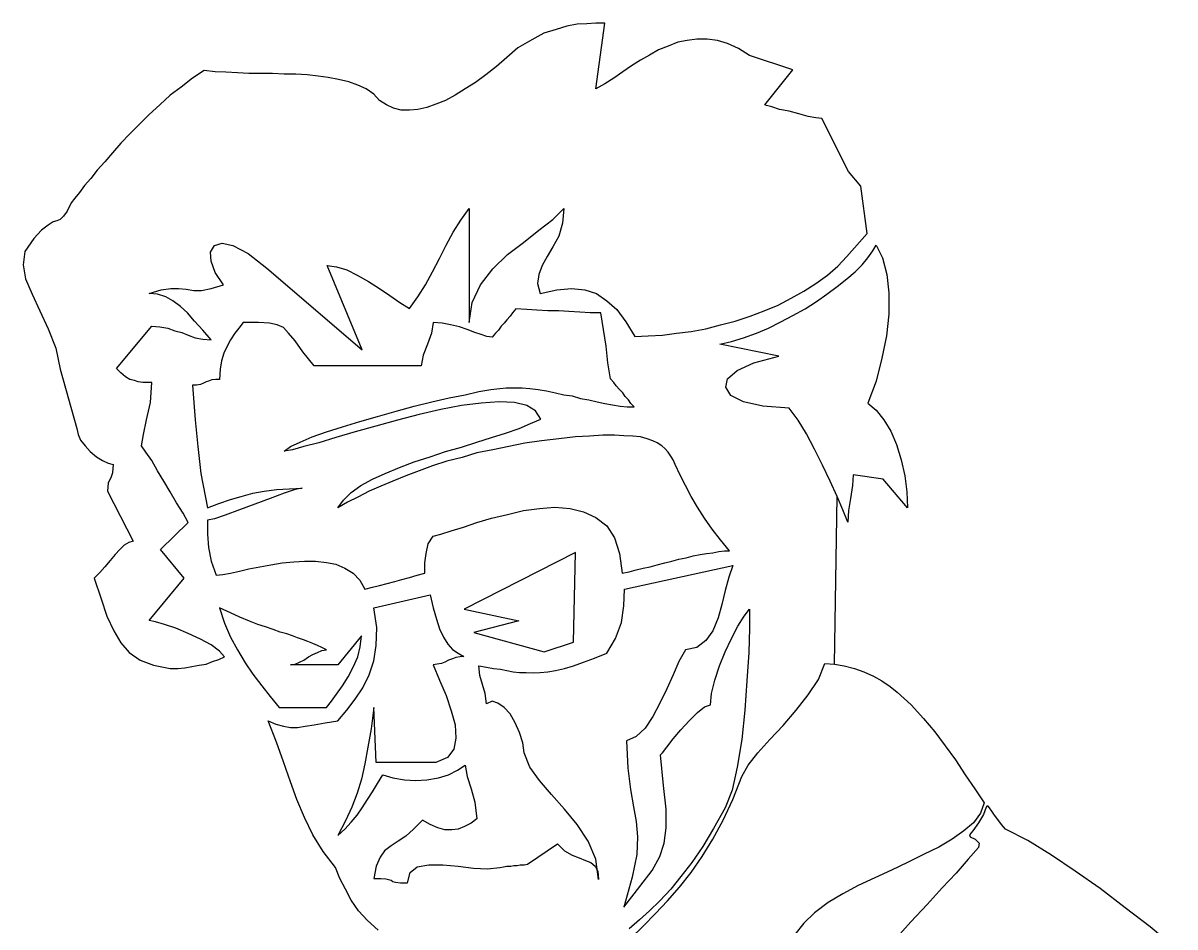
# Model space of a CAD drawing. Extents: x -2825 to -2165, y -3423 to -1661.
# Drawn here: x -2600.3 to -2250.2, y -1936.2 to -1661.4 of the extents above; entities that cross this region are included whole.
import ezdxf

# ---------------------------------------------------------------- set-up
doc = ezdxf.new("R2010")
doc.units = 0
doc.header["$LTSCALE"] = 1270
doc.header["$MEASUREMENT"] = 0
doc.layers.get('0').update_dxf_attribs({"linetype": 'CONTINUOUS'})

msp = doc.modelspace()

# ---------------------------------------------------------------- linework, layer by layer
at = {"linetype": 'CONTINUOUS'}
for p, q in [((-2434.98, -1662.36), (-2438.28, -1663.34)), ((-2431.86, -1661.78), (-2434.98, -1662.36)), ((-2428.94, -1661.59), (-2431.86, -1661.78)), ((-2426.22, -1661.39), (-2428.94, -1661.59)), ((-2423.5, -1661.39), (-2426.22, -1661.39)), ((-2426.22, -1681.43), (-2423.5, -1661.39)), ((-2441.97, -1664.5), (-2445.67, -1666.45)), ((-2438.28, -1663.34), (-2441.97, -1664.5)), ((-2395.49, -1666.26), (-2398.41, -1666.65)), ((-2392.38, -1666.26), (-2395.49, -1666.26)), ((-2389.27, -1666.65), (-2392.38, -1666.26)), ((-2449.95, -1668.97), (-2453.25, -1671.9)), ((-2445.67, -1666.45), (-2449.95, -1668.97)), ((-2407.16, -1669.56), (-2409.89, -1671.12)), ((-2404.25, -1668.39), (-2407.16, -1669.56)), ((-2401.33, -1667.23), (-2404.25, -1668.39)), ((-2398.41, -1666.65), (-2401.33, -1667.23)), ((-2386.16, -1667.62), (-2389.27, -1666.65)), ((-2382.85, -1669.17), (-2386.16, -1667.62)), ((-2379.55, -1671.31), (-2382.85, -1669.17)), ((-2453.25, -1671.9), (-2456.37, -1674.61)), ((-2412.6, -1672.67), (-2415.33, -1674.42)), ((-2409.89, -1671.12), (-2412.6, -1672.67)), ((-2366.32, -1675.59), (-2379.55, -1671.31)), ((-2545.25, -1675.79), (-2548.75, -1678.12)), ((-2541.94, -1676.18), (-2545.25, -1675.79)), ((-2538.64, -1676.37), (-2541.94, -1676.18)), ((-2535.14, -1676.56), (-2538.64, -1676.37)), ((-2531.63, -1676.76), (-2535.14, -1676.56)), ((-2527.93, -1676.76), (-2531.63, -1676.76)), ((-2524.44, -1676.76), (-2527.93, -1676.76)), ((-2520.94, -1676.95), (-2524.44, -1676.76)), ((-2456.37, -1674.61), (-2459.68, -1677.15)), ((-2418.05, -1676.18), (-2420.78, -1678.12)), ((-2415.33, -1674.42), (-2418.05, -1676.18)), ((-2374.88, -1686.29), (-2366.32, -1675.59)), ((-2548.75, -1678.12), (-2552.25, -1680.84)), ((-2517.43, -1676.95), (-2520.94, -1676.95)), ((-2513.94, -1677.15), (-2517.43, -1676.95)), ((-2510.63, -1677.53), (-2513.94, -1677.15)), ((-2507.51, -1677.92), (-2510.63, -1677.53)), ((-2504.41, -1678.51), (-2507.51, -1677.92)), ((-2501.29, -1679.28), (-2504.41, -1678.51)), ((-2498.57, -1680.26), (-2501.29, -1679.28)), ((-2496.04, -1681.43), (-2498.57, -1680.26)), ((-2462.78, -1679.48), (-2465.9, -1681.43)), ((-2459.68, -1677.15), (-2462.78, -1679.48)), ((-2423.5, -1679.86), (-2426.22, -1681.43)), ((-2420.78, -1678.12), (-2423.5, -1679.86)), ((-2555.56, -1683.37), (-2558.67, -1686.29)), ((-2552.25, -1680.84), (-2555.56, -1683.37)), ((-2493.71, -1682.98), (-2496.04, -1681.43)), ((-2491.96, -1684.92), (-2493.71, -1682.98)), ((-2469.01, -1683.37), (-2471.92, -1684.92)), ((-2465.9, -1681.43), (-2469.01, -1683.37)), ((-2558.67, -1686.29), (-2561.97, -1689.2)), ((-2489.82, -1686.29), (-2491.96, -1684.92)), ((-2487.68, -1687.26), (-2489.82, -1686.29)), ((-2485.35, -1687.84), (-2487.68, -1687.26)), ((-2477.56, -1687.07), (-2480.29, -1687.65)), ((-2474.85, -1686.1), (-2477.56, -1687.07)), ((-2471.92, -1684.92), (-2474.85, -1686.1)), ((-2374.3, -1686.48), (-2374.88, -1686.29)), ((-2372.73, -1686.87), (-2374.3, -1686.48)), ((-2370.4, -1687.65), (-2372.73, -1686.87)), ((-2561.97, -1689.2), (-2564.89, -1692.12)), ((-2482.81, -1687.84), (-2485.35, -1687.84)), ((-2480.29, -1687.65), (-2482.81, -1687.84)), ((-2367.48, -1688.23), (-2370.4, -1687.65)), ((-2364.57, -1689.01), (-2367.48, -1688.23)), ((-2361.65, -1689.78), (-2364.57, -1689.01)), ((-2359.32, -1690.17), (-2361.65, -1689.78)), ((-2357.56, -1690.37), (-2359.32, -1690.17)), ((-2349.4, -1706.52), (-2357.56, -1690.37)), ((-2564.89, -1692.12), (-2567.81, -1695.03)), ((-2567.81, -1695.03), (-2570.53, -1697.96)), ((-2573.06, -1700.88), (-2575.4, -1703.59)), ((-2570.53, -1697.96), (-2573.06, -1700.88)), ((-2575.4, -1703.59), (-2577.72, -1706.13)), ((-2577.72, -1706.13), (-2579.68, -1708.65)), ((-2345.7, -1710.99), (-2349.4, -1706.52)), ((-2581.62, -1710.79), (-2583.17, -1712.93)), ((-2579.68, -1708.65), (-2581.62, -1710.79)), ((-2343.76, -1725.38), (-2345.7, -1710.99)), ((-2584.54, -1714.68), (-2585.7, -1716.05)), ((-2583.17, -1712.93), (-2584.54, -1714.68)), ((-2586.87, -1718.57), (-2588.03, -1720.12)), ((-2585.7, -1716.05), (-2586.87, -1718.57)), ((-2467.26, -1721.3), (-2464.73, -1717.79)), ((-2464.73, -1717.79), (-2464.73, -1752.41)), ((-2439.25, -1721.1), (-2435.95, -1717.79)), ((-2435.95, -1717.79), (-2436.33, -1722.27)), ((-2591.15, -1721.88), (-2592.7, -1722.85)), ((-2589.98, -1721.49), (-2591.15, -1721.88)), ((-2589.01, -1721.1), (-2589.98, -1721.49)), ((-2588.03, -1720.12), (-2589.01, -1721.1)), ((-2469.59, -1724.99), (-2467.26, -1721.3)), ((-2443.53, -1724.4), (-2439.25, -1721.1)), ((-2436.33, -1722.27), (-2437.5, -1726.16)), ((-2594.65, -1724.4), (-2596.98, -1726.94)), ((-2592.7, -1722.85), (-2594.65, -1724.4)), ((-2471.73, -1728.88), (-2469.59, -1724.99)), ((-2448.19, -1728.1), (-2443.53, -1724.4)), ((-2349.98, -1732.38), (-2343.76, -1725.38)), ((-2596.98, -1726.94), (-2599.71, -1730.83)), ((-2543.3, -1731.02), (-2542.13, -1729.07)), ((-2542.13, -1729.07), (-2539.81, -1728.29)), ((-2539.81, -1728.29), (-2536.5, -1729.07)), ((-2536.5, -1729.07), (-2531.83, -1731.41)), ((-2473.68, -1732.96), (-2471.73, -1728.88)), ((-2453.06, -1731.8), (-2448.19, -1728.1)), ((-2437.5, -1726.16), (-2439.25, -1729.46)), ((-2342.01, -1730.63), (-2341.03, -1728.88)), ((-2341.03, -1728.88), (-2339.09, -1732.77)), ((-2599.71, -1730.83), (-2600.29, -1734.9)), ((-2543.1, -1733.74), (-2543.3, -1731.02)), ((-2531.83, -1731.41), (-2526.19, -1735.88)), ((-2457.53, -1736.08), (-2453.06, -1731.8)), ((-2441, -1732.38), (-2442.56, -1735.1)), ((-2439.25, -1729.46), (-2441, -1732.38)), ((-2352.7, -1735.3), (-2349.98, -1732.38)), ((-2345.32, -1734.9), (-2343.56, -1732.77)), ((-2343.56, -1732.77), (-2342.01, -1730.63)), ((-2339.09, -1732.77), (-2337.73, -1737.83)), ((-2600.29, -1734.9), (-2599.51, -1739.18)), ((-2541.94, -1737.24), (-2543.1, -1733.74)), ((-2526.19, -1735.88), (-2497.21, -1760.78)), ((-2507.9, -1735.1), (-2504.99, -1735.49)), ((-2497.21, -1760.78), (-2507.9, -1735.1)), ((-2504.99, -1735.49), (-2501.88, -1736.47)), ((-2475.82, -1737.05), (-2473.68, -1732.96)), ((-2461.23, -1740.94), (-2457.53, -1736.08)), ((-2442.56, -1735.1), (-2443.53, -1737.83)), ((-2355.82, -1738.02), (-2352.7, -1735.3)), ((-2347.45, -1737.05), (-2345.32, -1734.9)), ((-2599.51, -1739.18), (-2597.56, -1743.85)), ((-2539.42, -1740.94), (-2541.94, -1737.24)), ((-2501.88, -1736.47), (-2498.77, -1738.02)), ((-2498.77, -1738.02), (-2495.27, -1739.96)), ((-2477.95, -1740.94), (-2475.82, -1737.05)), ((-2443.53, -1737.83), (-2443.92, -1740.55)), ((-2359.32, -1740.55), (-2355.82, -1738.02)), ((-2352.89, -1741.52), (-2349.98, -1739.18)), ((-2349.98, -1739.18), (-2347.45, -1737.05)), ((-2337.73, -1737.83), (-2337.14, -1743.46)), ((-2561.97, -1743.66), (-2558.28, -1742.49)), ((-2558.28, -1742.49), (-2555.36, -1742.11)), ((-2555.36, -1742.11), (-2553.02, -1742.11)), ((-2553.02, -1742.11), (-2550.69, -1742.3)), ((-2550.69, -1742.3), (-2548.36, -1742.69)), ((-2548.36, -1742.69), (-2546.03, -1742.69)), ((-2546.03, -1742.69), (-2543.1, -1742.11)), ((-2543.1, -1742.11), (-2539.42, -1740.94)), ((-2495.27, -1739.96), (-2491.96, -1742.11)), ((-2491.96, -1742.11), (-2488.85, -1744.24)), ((-2480.29, -1744.63), (-2477.95, -1740.94)), ((-2463.76, -1746.39), (-2461.23, -1740.94)), ((-2443.92, -1740.55), (-2443.14, -1743.66)), ((-2443.14, -1743.66), (-2438.08, -1742.49)), ((-2438.08, -1742.49), (-2433.61, -1742.11)), ((-2433.61, -1742.11), (-2429.53, -1742.49)), ((-2429.53, -1742.49), (-2426.03, -1743.66)), ((-2366.9, -1745.02), (-2363.01, -1742.88)), ((-2363.01, -1742.88), (-2359.32, -1740.55)), ((-2356.01, -1743.85), (-2352.89, -1741.52)), ((-2597.56, -1743.85), (-2595.23, -1748.91)), ((-2559.45, -1743.85), (-2561.97, -1743.66)), ((-2556.92, -1744.63), (-2559.45, -1743.85)), ((-2554.78, -1745.8), (-2556.92, -1744.63)), ((-2552.44, -1747.55), (-2554.78, -1745.8)), ((-2488.85, -1744.24), (-2485.74, -1746.39)), ((-2485.74, -1746.39), (-2482.81, -1748.13)), ((-2482.81, -1748.13), (-2480.29, -1744.63)), ((-2464.73, -1752.41), (-2463.76, -1746.39)), ((-2426.03, -1743.66), (-2422.91, -1745.8)), ((-2422.91, -1745.8), (-2419.81, -1748.52)), ((-2370.79, -1747.16), (-2366.9, -1745.02)), ((-2362.62, -1748.33), (-2359.12, -1746)), ((-2359.12, -1746), (-2356.01, -1743.85)), ((-2337.14, -1743.46), (-2337.14, -1749.88)), ((-2595.23, -1748.91), (-2592.7, -1754.35)), ((-2550.31, -1749.49), (-2552.44, -1747.55)), ((-2548.16, -1752.02), (-2550.31, -1749.49)), ((-2451.5, -1749.49), (-2452.28, -1750.47)), ((-2450.53, -1748.33), (-2451.5, -1749.49)), ((-2447.22, -1748.52), (-2450.53, -1748.33)), ((-2444.12, -1748.72), (-2447.22, -1748.52)), ((-2440.81, -1748.91), (-2444.12, -1748.72)), ((-2437.5, -1748.91), (-2440.81, -1748.91)), ((-2434.39, -1749.1), (-2437.5, -1748.91)), ((-2431.08, -1749.3), (-2434.39, -1749.1)), ((-2427.97, -1749.49), (-2431.08, -1749.3)), ((-2424.67, -1749.49), (-2427.97, -1749.49)), ((-2423.89, -1754.55), (-2424.67, -1749.49)), ((-2419.81, -1748.52), (-2417.08, -1752.22)), ((-2379.35, -1750.47), (-2375.07, -1748.91)), ((-2375.07, -1748.91), (-2370.79, -1747.16)), ((-2370.02, -1752.22), (-2366.32, -1750.27)), ((-2366.32, -1750.27), (-2362.62, -1748.33)), ((-2337.14, -1749.88), (-2337.92, -1756.5)), ((-2571.89, -1766.42), (-2561.2, -1753.58)), ((-2561.2, -1753.58), (-2558.67, -1753.77)), ((-2558.67, -1753.77), (-2556.33, -1754.16)), ((-2545.64, -1754.74), (-2548.16, -1752.02)), ((-2533.38, -1752.41), (-2534.75, -1754.16)), ((-2528.72, -1752.41), (-2533.38, -1752.41)), ((-2525.41, -1752.61), (-2528.72, -1752.41)), ((-2523.07, -1753.19), (-2525.41, -1752.61)), ((-2521.13, -1753.97), (-2523.07, -1753.19)), ((-2475.62, -1752.41), (-2476.2, -1755.72)), ((-2472.89, -1752.61), (-2475.62, -1752.41)), ((-2470.37, -1753.19), (-2472.89, -1752.61)), ((-2467.64, -1753.77), (-2470.37, -1753.19)), ((-2465.31, -1754.55), (-2467.64, -1753.77)), ((-2455.01, -1753.58), (-2455.78, -1754.74)), ((-2454.03, -1752.61), (-2455.01, -1753.58)), ((-2453.25, -1751.64), (-2454.03, -1752.61)), ((-2452.28, -1750.47), (-2453.25, -1751.64)), ((-2417.08, -1752.22), (-2414.36, -1756.69)), ((-2392.77, -1754.35), (-2388.29, -1753.19)), ((-2388.29, -1753.19), (-2383.82, -1752.02)), ((-2383.82, -1752.02), (-2379.35, -1750.47)), ((-2373.71, -1754.16), (-2370.02, -1752.22)), ((-2592.7, -1754.35), (-2590.37, -1760.19)), ((-2556.33, -1754.16), (-2554.2, -1754.94)), ((-2554.2, -1754.94), (-2552.05, -1755.52)), ((-2552.05, -1755.52), (-2550.11, -1756.31)), ((-2550.11, -1756.31), (-2547.97, -1757.08)), ((-2547.97, -1757.08), (-2545.64, -1757.47)), ((-2543.1, -1757.66), (-2545.64, -1754.74)), ((-2535.91, -1755.72), (-2537.27, -1757.66)), ((-2534.75, -1754.16), (-2535.91, -1755.72)), ((-2519.58, -1755.72), (-2521.13, -1753.97)), ((-2517.63, -1758.05), (-2519.58, -1755.72)), ((-2476.2, -1755.72), (-2477.37, -1759.02)), ((-2462.98, -1755.52), (-2465.31, -1754.55)), ((-2461.03, -1756.11), (-2462.98, -1755.52)), ((-2459.29, -1756.69), (-2461.03, -1756.11)), ((-2457.72, -1756.89), (-2459.29, -1756.69)), ((-2456.75, -1755.72), (-2457.72, -1756.89)), ((-2455.78, -1754.74), (-2456.75, -1755.72)), ((-2423.11, -1759.6), (-2423.89, -1754.55)), ((-2414.36, -1756.69), (-2410.27, -1756.5)), ((-2410.27, -1756.5), (-2405.99, -1756.31)), ((-2405.99, -1756.31), (-2401.71, -1755.72)), ((-2401.71, -1755.72), (-2397.24, -1755.13)), ((-2397.24, -1755.13), (-2392.77, -1754.35)), ((-2384.99, -1758.25), (-2381.29, -1757.08)), ((-2381.29, -1757.08), (-2377.4, -1755.72)), ((-2377.4, -1755.72), (-2373.71, -1754.16)), ((-2337.92, -1756.5), (-2339.29, -1763.3)), ((-2590.37, -1760.19), (-2589.01, -1766.61)), ((-2545.64, -1757.47), (-2543.1, -1757.66)), ((-2538.24, -1759.6), (-2539.22, -1761.75)), ((-2537.27, -1757.66), (-2538.24, -1759.6)), ((-2515.3, -1761.36), (-2517.63, -1758.05)), ((-2477.37, -1759.02), (-2478.73, -1762.33)), ((-2422.52, -1764.66), (-2423.11, -1759.6)), ((-2388.49, -1759.02), (-2384.99, -1758.25)), ((-2370.6, -1762.72), (-2388.49, -1759.02)), ((-2540, -1764.08), (-2540.39, -1766.61)), ((-2539.22, -1761.75), (-2540, -1764.08)), ((-2511.79, -1765.64), (-2515.3, -1761.36)), ((-2478.73, -1762.33), (-2479.32, -1765.64)), ((-2378.18, -1764.66), (-2370.6, -1762.72)), ((-2339.29, -1763.3), (-2341.03, -1770.3)), ((-2589.01, -1766.61), (-2583.95, -1784.69)), ((-2570.53, -1767.78), (-2571.89, -1766.42)), ((-2569.17, -1768.94), (-2570.53, -1767.78)), ((-2540.39, -1766.61), (-2540.58, -1769.72)), ((-2509.85, -1765.64), (-2511.79, -1765.64)), ((-2507.71, -1765.64), (-2509.85, -1765.64)), ((-2505.77, -1765.64), (-2507.71, -1765.64)), ((-2503.82, -1765.64), (-2505.77, -1765.64)), ((-2501.68, -1765.64), (-2503.82, -1765.64)), ((-2499.74, -1765.64), (-2501.68, -1765.64)), ((-2497.6, -1765.64), (-2499.74, -1765.64)), ((-2495.65, -1765.64), (-2497.6, -1765.64)), ((-2493.51, -1765.64), (-2495.65, -1765.64)), ((-2491.57, -1765.64), (-2493.51, -1765.64)), ((-2489.43, -1765.64), (-2491.57, -1765.64)), ((-2487.48, -1765.64), (-2489.43, -1765.64)), ((-2485.35, -1765.64), (-2487.48, -1765.64)), ((-2483.4, -1765.64), (-2485.35, -1765.64)), ((-2481.26, -1765.64), (-2483.4, -1765.64)), ((-2479.32, -1765.64), (-2481.26, -1765.64)), ((-2421.75, -1769.52), (-2422.52, -1764.66)), ((-2386.16, -1769.52), (-2383.23, -1767)), ((-2383.23, -1767), (-2378.18, -1764.66)), ((-2567.81, -1769.72), (-2569.17, -1768.94)), ((-2566.45, -1770.11), (-2567.81, -1769.72)), ((-2565.28, -1770.5), (-2566.45, -1770.11)), ((-2563.92, -1770.7), (-2565.28, -1770.5)), ((-2562.55, -1770.7), (-2563.92, -1770.7)), ((-2561.2, -1770.7), (-2562.55, -1770.7)), ((-2561.58, -1776.73), (-2561.2, -1770.7)), ((-2546.41, -1771.28), (-2547.58, -1771.47)), ((-2545.44, -1770.89), (-2546.41, -1771.28)), ((-2544.67, -1770.5), (-2545.44, -1770.89)), ((-2543.89, -1770.3), (-2544.67, -1770.5)), ((-2542.91, -1769.91), (-2543.89, -1770.3)), ((-2541.75, -1769.72), (-2542.91, -1769.91)), ((-2540.58, -1769.72), (-2541.75, -1769.72)), ((-2420.78, -1770.7), (-2421.75, -1769.52)), ((-2420, -1771.67), (-2420.78, -1770.7)), ((-2386.74, -1772.06), (-2386.16, -1769.52)), ((-2341.03, -1770.3), (-2343.56, -1776.92)), ((-2548.75, -1771.47), (-2547.97, -1781.98)), ((-2547.58, -1771.47), (-2548.75, -1771.47)), ((-2470.76, -1775.36), (-2465.9, -1774.39)), ((-2465.9, -1774.39), (-2461.81, -1773.42)), ((-2461.81, -1773.42), (-2458.11, -1772.83)), ((-2458.11, -1772.83), (-2455.4, -1772.45)), ((-2455.4, -1772.45), (-2453.45, -1772.25)), ((-2453.45, -1772.25), (-2451.12, -1772.25)), ((-2451.12, -1772.25), (-2448.59, -1772.25)), ((-2448.59, -1772.25), (-2446.25, -1772.45)), ((-2446.25, -1772.45), (-2443.72, -1772.83)), ((-2443.72, -1772.83), (-2441.2, -1773.22)), ((-2441.2, -1773.22), (-2438.47, -1773.8)), ((-2438.47, -1773.8), (-2435.95, -1774.39)), ((-2435.95, -1774.39), (-2433.41, -1774.77)), ((-2433.41, -1774.77), (-2430.89, -1775.56)), ((-2419.03, -1772.83), (-2420, -1771.67)), ((-2418.05, -1773.8), (-2419.03, -1772.83)), ((-2417.27, -1774.97), (-2418.05, -1773.8)), ((-2385.19, -1774.58), (-2386.74, -1772.06)), ((-2381.29, -1776.53), (-2385.19, -1774.58)), ((-2562.75, -1781.98), (-2561.58, -1776.73)), ((-2486.9, -1779.44), (-2481.46, -1777.89)), ((-2481.46, -1777.89), (-2476.01, -1776.53)), ((-2476.01, -1776.53), (-2470.76, -1775.36)), ((-2467.06, -1777.7), (-2473.28, -1778.86)), ((-2461.03, -1776.92), (-2467.06, -1777.7)), ((-2455.59, -1776.53), (-2461.03, -1776.92)), ((-2450.92, -1776.73), (-2455.59, -1776.53)), ((-2447.22, -1777.7), (-2450.92, -1776.73)), ((-2444.51, -1779.25), (-2447.22, -1777.7)), ((-2430.89, -1775.56), (-2428.36, -1775.95)), ((-2428.36, -1775.95), (-2425.83, -1776.53)), ((-2425.83, -1776.53), (-2423.5, -1777.11)), ((-2423.5, -1777.11), (-2421.16, -1777.5)), ((-2421.16, -1777.5), (-2418.83, -1777.89)), ((-2418.83, -1777.89), (-2416.69, -1778.08)), ((-2416.3, -1775.95), (-2417.27, -1774.97)), ((-2416.69, -1778.08), (-2414.55, -1778.08)), ((-2415.53, -1777.11), (-2416.3, -1775.95)), ((-2414.55, -1778.08), (-2415.53, -1777.11)), ((-2375.46, -1777.89), (-2381.29, -1776.53)), ((-2367.48, -1778.47), (-2375.46, -1777.89)), ((-2343.56, -1776.92), (-2341.03, -1779.05)), ((-2497.98, -1782.56), (-2492.54, -1781.01)), ((-2492.54, -1781.01), (-2486.9, -1779.44)), ((-2479.9, -1780.42), (-2486.51, -1782.17)), ((-2473.28, -1778.86), (-2479.9, -1780.42)), ((-2446.06, -1783.14), (-2442.94, -1781.78)), ((-2442.94, -1781.78), (-2444.51, -1779.25)), ((-2364.77, -1782.17), (-2367.48, -1778.47)), ((-2341.03, -1779.05), (-2338.7, -1781.98)), ((-2583.95, -1784.69), (-2583.56, -1786.45)), ((-2563.72, -1786.45), (-2562.75, -1781.98)), ((-2547.97, -1781.98), (-2547.19, -1790.14)), ((-2508.1, -1785.67), (-2503.24, -1784.11)), ((-2503.24, -1784.11), (-2497.98, -1782.56)), ((-2493.12, -1783.92), (-2499.35, -1785.67)), ((-2486.51, -1782.17), (-2493.12, -1783.92)), ((-2453.64, -1786.06), (-2449.56, -1784.69)), ((-2449.56, -1784.69), (-2446.06, -1783.14)), ((-2362.23, -1786.26), (-2364.77, -1782.17)), ((-2338.7, -1781.98), (-2336.56, -1785.48)), ((-2583.56, -1786.45), (-2582.78, -1788.2)), ((-2582.78, -1788.2), (-2581.42, -1789.95)), ((-2564.31, -1789.95), (-2563.72, -1786.45)), ((-2518.99, -1790.14), (-2516.07, -1788.78)), ((-2516.07, -1788.78), (-2512.38, -1787.23)), ((-2512.38, -1787.23), (-2508.1, -1785.67)), ((-2505.19, -1787.42), (-2510.44, -1788.97)), ((-2499.35, -1785.67), (-2505.19, -1787.42)), ((-2467.06, -1790.34), (-2462.39, -1788.78)), ((-2462.39, -1788.78), (-2457.92, -1787.42)), ((-2457.92, -1787.42), (-2453.64, -1786.06)), ((-2442.75, -1788.39), (-2447.81, -1789.17)), ((-2437.5, -1787.81), (-2442.75, -1788.39)), ((-2432.44, -1787.23), (-2437.5, -1787.81)), ((-2428.16, -1787.03), (-2432.44, -1787.23)), ((-2424.08, -1786.64), (-2428.16, -1787.03)), ((-2420.58, -1786.64), (-2424.08, -1786.64)), ((-2417.66, -1786.84), (-2420.58, -1786.64)), ((-2414.94, -1787.03), (-2417.66, -1786.84)), ((-2412.6, -1787.23), (-2414.94, -1787.03)), ((-2410.66, -1787.81), (-2412.6, -1787.23)), ((-2408.91, -1788.39), (-2410.66, -1787.81)), ((-2407.55, -1788.97), (-2408.91, -1788.39)), ((-2359.71, -1790.92), (-2362.23, -1786.26)), ((-2336.56, -1785.48), (-2334.81, -1789.56)), ((-2581.42, -1789.95), (-2579.87, -1791.7)), ((-2579.87, -1791.7), (-2577.92, -1793.25)), ((-2562.94, -1791.9), (-2564.31, -1789.95)), ((-2561.2, -1794.42), (-2562.94, -1791.9)), ((-2547.19, -1790.14), (-2546.22, -1798.31)), ((-2520.94, -1791.51), (-2518.99, -1790.14)), ((-2518.41, -1791.12), (-2520.94, -1791.51)), ((-2514.91, -1790.14), (-2518.41, -1791.12)), ((-2510.44, -1788.97), (-2514.91, -1790.14)), ((-2476.59, -1793.25), (-2471.92, -1791.7)), ((-2471.92, -1791.7), (-2467.06, -1790.34)), ((-2462.39, -1792.09), (-2466.87, -1793.45)), ((-2457.53, -1791.12), (-2462.39, -1792.09)), ((-2452.67, -1790.14), (-2457.53, -1791.12)), ((-2447.81, -1789.17), (-2452.67, -1790.14)), ((-2406.19, -1789.95), (-2407.55, -1788.97)), ((-2405.22, -1790.73), (-2406.19, -1789.95)), ((-2404.25, -1791.9), (-2405.22, -1790.73)), ((-2403.46, -1793.06), (-2404.25, -1791.9)), ((-2357.37, -1795.79), (-2359.71, -1790.92)), ((-2334.81, -1789.56), (-2333.45, -1794.22)), ((-2577.92, -1793.25), (-2576.17, -1794.42)), ((-2576.17, -1794.42), (-2574.42, -1795.2)), ((-2574.42, -1795.2), (-2572.86, -1795.59)), ((-2572.86, -1795.59), (-2573.06, -1798.12)), ((-2559.45, -1797.53), (-2561.2, -1794.42)), ((-2485.93, -1796.56), (-2481.46, -1794.81)), ((-2481.46, -1794.81), (-2476.59, -1793.25)), ((-2471.54, -1794.61), (-2475.82, -1795.98)), ((-2466.87, -1793.45), (-2471.54, -1794.61)), ((-2402.68, -1794.22), (-2403.46, -1793.06)), ((-2402.1, -1795.59), (-2402.68, -1794.22)), ((-2400.55, -1798.89), (-2402.1, -1795.59)), ((-2355.04, -1800.65), (-2357.37, -1795.79)), ((-2333.45, -1794.22), (-2332.28, -1799.09)), ((-2573.06, -1798.12), (-2573.64, -1799.67)), ((-2557.5, -1800.65), (-2559.45, -1797.53)), ((-2546.22, -1798.31), (-2544.28, -1808.81)), ((-2494.1, -1800.06), (-2490.21, -1798.31)), ((-2490.21, -1798.31), (-2485.93, -1796.56)), ((-2483.99, -1799.09), (-2487.87, -1800.65)), ((-2479.9, -1797.53), (-2483.99, -1799.09)), ((-2475.82, -1795.98), (-2479.9, -1797.53)), ((-2398.99, -1802.01), (-2400.55, -1798.89)), ((-2348.03, -1798.7), (-2348.23, -1802.01)), ((-2338.9, -1800.06), (-2348.03, -1798.7)), ((-2332.28, -1799.09), (-2331.7, -1803.95)), ((-2574.42, -1801.23), (-2574.62, -1803.76)), ((-2573.64, -1799.67), (-2574.42, -1801.23)), ((-2555.56, -1803.95), (-2557.5, -1800.65)), ((-2519.38, -1802.98), (-2515.49, -1802.79)), ((-2515.49, -1802.79), (-2517.63, -1803.17)), ((-2500.52, -1804.14), (-2497.6, -1802.01)), ((-2497.6, -1802.01), (-2494.1, -1800.06)), ((-2491.57, -1802.2), (-2495.07, -1803.76)), ((-2487.87, -1800.65), (-2491.57, -1802.2)), ((-2397.24, -1805.31), (-2398.99, -1802.01)), ((-2352.89, -1805.31), (-2355.04, -1800.65)), ((-2348.23, -1802.01), (-2348.81, -1805.9)), ((-2331.5, -1808.81), (-2338.9, -1800.06)), ((-2574.62, -1803.76), (-2566.83, -1818.93)), ((-2553.61, -1807.26), (-2555.56, -1803.95)), ((-2540.78, -1807.45), (-2537.27, -1806.29)), ((-2537.27, -1806.29), (-2533.97, -1805.31)), ((-2533.97, -1805.31), (-2530.47, -1804.34)), ((-2530.47, -1804.34), (-2526.96, -1803.76)), ((-2525.22, -1805.9), (-2529.89, -1807.65)), ((-2526.96, -1803.76), (-2523.27, -1803.17)), ((-2520.94, -1804.34), (-2525.22, -1805.9)), ((-2523.27, -1803.17), (-2519.38, -1802.98)), ((-2517.63, -1803.17), (-2520.94, -1804.34)), ((-2502.85, -1806.48), (-2500.52, -1804.14)), ((-2498.57, -1805.51), (-2501.68, -1807.07)), ((-2495.07, -1803.76), (-2498.57, -1805.51)), ((-2395.3, -1808.62), (-2397.24, -1805.31)), ((-2353.68, -1856.27), (-2352.89, -1805.31)), ((-2351.15, -1809.39), (-2352.89, -1805.31)), ((-2348.81, -1805.9), (-2349.4, -1809.59)), ((-2331.7, -1803.95), (-2331.5, -1808.81)), ((-2551.67, -1810.37), (-2553.61, -1807.26)), ((-2544.28, -1808.81), (-2540.78, -1807.45)), ((-2534.55, -1809.39), (-2538.83, -1810.96)), ((-2529.89, -1807.65), (-2534.55, -1809.39)), ((-2504.6, -1808.81), (-2502.85, -1806.48)), ((-2501.68, -1807.07), (-2504.6, -1808.81)), ((-2453.06, -1810.76), (-2448.19, -1809.59)), ((-2448.19, -1809.59), (-2443.33, -1809.01)), ((-2443.33, -1809.01), (-2438.67, -1808.62)), ((-2438.67, -1808.62), (-2434, -1809.01)), ((-2434, -1809.01), (-2429.92, -1809.98)), ((-2393.15, -1811.93), (-2395.3, -1808.62)), ((-2349.6, -1813.09), (-2351.15, -1809.39)), ((-2349.4, -1809.59), (-2349.6, -1813.09)), ((-2558.47, -1821.46), (-2550.11, -1813.29)), ((-2550.11, -1813.29), (-2551.67, -1810.37)), ((-2542.13, -1812.12), (-2544.28, -1812.51)), ((-2544.28, -1812.51), (-2544.28, -1816.79)), ((-2538.83, -1810.96), (-2542.13, -1812.12)), ((-2466.48, -1814.65), (-2462.39, -1813.29)), ((-2462.39, -1813.29), (-2457.92, -1811.93)), ((-2457.92, -1811.93), (-2453.06, -1810.76)), ((-2429.92, -1809.98), (-2426.22, -1811.73)), ((-2426.22, -1811.73), (-2422.91, -1814.26)), ((-2390.82, -1815.23), (-2393.15, -1811.93)), ((-2544.28, -1816.79), (-2543.89, -1820.88)), ((-2475.62, -1817.37), (-2473.28, -1816.79)), ((-2473.28, -1816.79), (-2470.18, -1815.82)), ((-2470.18, -1815.82), (-2466.48, -1814.65)), ((-2422.91, -1814.26), (-2420.58, -1817.95)), ((-2388.29, -1818.54), (-2390.82, -1815.23)), ((-2569.56, -1820.09), (-2570.92, -1821.46)), ((-2568.19, -1819.31), (-2569.56, -1820.09)), ((-2566.83, -1818.93), (-2568.19, -1819.31)), ((-2477.76, -1822.62), (-2477.17, -1819.7)), ((-2477.17, -1819.7), (-2475.62, -1817.37)), ((-2420.58, -1817.95), (-2419.03, -1822.62)), ((-2385.57, -1821.85), (-2388.29, -1818.54)), ((-2572.28, -1823.01), (-2573.84, -1824.76)), ((-2570.92, -1821.46), (-2572.28, -1823.01)), ((-2551.28, -1830.21), (-2558.47, -1821.46)), ((-2543.89, -1820.88), (-2543.1, -1824.95)), ((-2478.15, -1825.54), (-2477.76, -1822.62)), ((-2432.4, -1822.36), (-2466.21, -1839.55)), ((-2433, -1849.63), (-2432.4, -1822.36)), ((-2419.03, -1822.62), (-2418.24, -1828.65)), ((-2398.8, -1823.98), (-2396.66, -1823.4)), ((-2396.66, -1823.4), (-2394.52, -1823.01)), ((-2394.52, -1823.01), (-2392.57, -1822.62)), ((-2392.57, -1822.62), (-2390.63, -1822.43)), ((-2390.63, -1822.43), (-2388.88, -1822.04)), ((-2388.88, -1822.04), (-2387.13, -1821.85)), ((-2387.13, -1821.85), (-2385.57, -1821.85)), ((-2575.4, -1826.71), (-2576.95, -1828.46)), ((-2573.84, -1824.76), (-2575.4, -1826.71)), ((-2543.1, -1824.95), (-2541.55, -1829.23)), ((-2534.55, -1828.07), (-2531.63, -1827.29)), ((-2531.63, -1827.29), (-2528.33, -1826.71)), ((-2528.33, -1826.71), (-2525.02, -1826.13)), ((-2525.02, -1826.13), (-2521.52, -1825.54)), ((-2521.52, -1825.54), (-2518.02, -1825.15)), ((-2518.02, -1825.15), (-2514.72, -1824.95)), ((-2514.72, -1824.95), (-2511.41, -1824.95)), ((-2511.41, -1824.95), (-2508.1, -1825.35)), ((-2508.1, -1825.35), (-2505.19, -1825.93)), ((-2505.19, -1825.93), (-2502.46, -1827.1)), ((-2502.46, -1827.1), (-2499.93, -1828.65)), ((-2478.15, -1828.65), (-2478.15, -1825.54)), ((-2417.47, -1833.51), (-2384.6, -1826.32)), ((-2413.97, -1827.68), (-2411.83, -1827.1)), ((-2411.83, -1827.1), (-2409.69, -1826.71)), ((-2409.69, -1826.71), (-2407.55, -1826.13)), ((-2407.55, -1826.13), (-2405.22, -1825.54)), ((-2405.22, -1825.54), (-2403.07, -1824.95)), ((-2403.07, -1824.95), (-2400.94, -1824.37)), ((-2400.94, -1824.37), (-2398.8, -1823.98)), ((-2384.6, -1826.32), (-2385.77, -1829.82)), ((-2576.95, -1828.46), (-2578.7, -1830.21)), ((-2578.7, -1830.21), (-2576.56, -1836.43)), ((-2561.97, -1843.04), (-2551.28, -1830.21)), ((-2541.55, -1829.23), (-2539.61, -1829.04)), ((-2539.61, -1829.04), (-2537.27, -1828.65)), ((-2537.27, -1828.65), (-2534.55, -1828.07)), ((-2499.93, -1828.65), (-2497.98, -1830.79)), ((-2497.98, -1830.79), (-2496.43, -1833.51)), ((-2487.29, -1831.18), (-2485.15, -1830.6)), ((-2485.15, -1830.6), (-2482.81, -1830.01)), ((-2482.81, -1830.01), (-2480.48, -1829.23)), ((-2480.48, -1829.23), (-2478.15, -1828.65)), ((-2418.24, -1828.65), (-2416.11, -1828.26)), ((-2416.11, -1828.26), (-2413.97, -1827.68)), ((-2385.77, -1829.82), (-2386.93, -1833.9)), ((-2496.43, -1833.51), (-2494.1, -1832.93)), ((-2494.1, -1832.93), (-2491.96, -1832.35)), ((-2491.96, -1832.35), (-2489.63, -1831.77)), ((-2489.63, -1831.77), (-2487.29, -1831.18)), ((-2417.66, -1838.57), (-2417.47, -1833.51)), ((-2386.93, -1833.9), (-2387.9, -1838.18)), ((-2576.56, -1836.43), (-2574.81, -1841.69)), ((-2493.71, -1839.15), (-2476.59, -1835.26)), ((-2476.59, -1835.26), (-2475.62, -1839.15)), ((-2537.27, -1840.71), (-2540.58, -1839.15)), ((-2540.58, -1839.15), (-2539.03, -1843.82)), ((-2534.36, -1842.07), (-2537.27, -1840.71)), ((-2492.73, -1845.18), (-2493.71, -1839.15)), ((-2475.62, -1839.15), (-2474.65, -1842.66)), ((-2466.21, -1839.55), (-2449.6, -1843.11)), ((-2418.44, -1843.63), (-2417.66, -1838.57)), ((-2387.9, -1838.18), (-2389.07, -1842.27)), ((-2381.1, -1841.69), (-2379.55, -1839.54)), ((-2379.55, -1839.54), (-2379.55, -1845.38)), ((-2574.81, -1841.69), (-2572.67, -1846.16)), ((-2560.03, -1843.43), (-2561.97, -1843.04)), ((-2557.3, -1844.21), (-2560.03, -1843.43)), ((-2553.81, -1845.38), (-2557.3, -1844.21)), ((-2539.03, -1843.82), (-2537.27, -1848.1)), ((-2531.44, -1843.24), (-2534.36, -1842.07)), ((-2528.91, -1844.21), (-2531.44, -1843.24)), ((-2526.58, -1844.99), (-2528.91, -1844.21)), ((-2474.65, -1842.66), (-2473.68, -1845.57)), ((-2449.6, -1843.11), (-2463.25, -1846.67)), ((-2420.19, -1848.49), (-2418.44, -1843.63)), ((-2389.07, -1842.27), (-2390.63, -1846.16)), ((-2384.99, -1848.49), (-2383.04, -1844.79)), ((-2383.04, -1844.79), (-2381.1, -1841.69)), ((-2572.67, -1846.16), (-2570.53, -1849.85)), ((-2550.11, -1846.94), (-2553.81, -1845.38)), ((-2546.41, -1848.68), (-2550.11, -1846.94)), ((-2537.27, -1848.1), (-2535.14, -1851.99)), ((-2524.25, -1845.77), (-2526.58, -1844.99)), ((-2522.1, -1846.55), (-2524.25, -1845.77)), ((-2520.16, -1847.13), (-2522.1, -1846.55)), ((-2518.41, -1847.71), (-2520.16, -1847.13)), ((-2516.85, -1848.29), (-2518.41, -1847.71)), ((-2515.1, -1848.88), (-2516.85, -1848.29)), ((-2497.4, -1847.71), (-2504.6, -1856.47)), ((-2497.79, -1851.02), (-2497.4, -1847.71)), ((-2492.93, -1850.63), (-2492.73, -1845.18)), ((-2473.68, -1845.57), (-2472.51, -1848.1)), ((-2472.51, -1848.1), (-2471.15, -1850.24)), ((-2463.25, -1846.67), (-2441.89, -1852.6)), ((-2390.63, -1846.16), (-2392.77, -1849.07)), ((-2379.55, -1845.38), (-2379.74, -1852.77)), ((-2570.53, -1849.85), (-2568, -1852.77)), ((-2543.1, -1850.44), (-2546.41, -1848.68)), ((-2540.58, -1852.38), (-2543.1, -1850.44)), ((-2513.74, -1849.46), (-2515.1, -1848.88)), ((-2512.18, -1850.04), (-2513.74, -1849.46)), ((-2510.82, -1850.63), (-2512.18, -1850.04)), ((-2509.47, -1851.22), (-2510.82, -1850.63)), ((-2508.1, -1851.99), (-2509.47, -1851.22)), ((-2498.57, -1854.13), (-2497.79, -1851.02)), ((-2493.71, -1855.3), (-2492.93, -1850.63)), ((-2471.15, -1850.24), (-2469.79, -1851.8)), ((-2469.79, -1851.8), (-2468.03, -1852.96)), ((-2441.89, -1852.6), (-2433, -1849.63)), ((-2422.91, -1852.96), (-2420.19, -1848.49)), ((-2395.49, -1851.22), (-2398.99, -1851.99)), ((-2392.77, -1849.07), (-2395.49, -1851.22)), ((-2386.93, -1852.57), (-2384.99, -1848.49)), ((-2568, -1852.77), (-2564.7, -1855.1)), ((-2564.7, -1855.1), (-2560.61, -1856.66)), ((-2542.72, -1855.49), (-2540.78, -1854.91)), ((-2540.78, -1854.91), (-2539.03, -1854.13)), ((-2539.03, -1854.13), (-2540.58, -1852.38)), ((-2535.14, -1851.99), (-2532.8, -1855.88)), ((-2516.27, -1855.69), (-2514.91, -1855.1)), ((-2514.91, -1855.1), (-2513.55, -1854.13)), ((-2513.55, -1854.13), (-2512.18, -1853.35)), ((-2512.18, -1853.35), (-2510.82, -1852.77)), ((-2510.82, -1852.77), (-2509.47, -1852.19)), ((-2509.47, -1852.19), (-2508.1, -1851.99)), ((-2499.93, -1857.24), (-2498.57, -1854.13)), ((-2495.07, -1859.57), (-2493.71, -1855.3)), ((-2470.95, -1855.1), (-2472.12, -1855.69)), ((-2469.79, -1854.71), (-2470.95, -1855.1)), ((-2468.81, -1854.32), (-2469.79, -1854.71)), ((-2467.45, -1854.13), (-2468.81, -1854.32)), ((-2468.03, -1852.96), (-2466.29, -1853.93)), ((-2466.29, -1853.93), (-2467.45, -1854.13)), ((-2429.92, -1855.69), (-2426.61, -1854.52)), ((-2426.61, -1854.52), (-2422.91, -1852.96)), ((-2398.99, -1851.99), (-2400.94, -1855.49)), ((-2388.68, -1856.85), (-2386.93, -1852.57)), ((-2379.74, -1852.77), (-2380.32, -1861.33)), ((-2560.61, -1856.66), (-2555.56, -1857.63)), ((-2555.56, -1857.63), (-2553.22, -1857.63)), ((-2553.22, -1857.63), (-2551.08, -1857.44)), ((-2551.08, -1857.44), (-2548.95, -1857.05)), ((-2548.95, -1857.05), (-2546.8, -1856.66)), ((-2546.8, -1856.66), (-2544.67, -1856.27)), ((-2544.67, -1856.27), (-2542.72, -1855.49)), ((-2532.8, -1855.88), (-2530.47, -1859.38)), ((-2518.99, -1856.47), (-2517.63, -1856.27)), ((-2504.6, -1856.47), (-2518.99, -1856.47)), ((-2517.63, -1856.27), (-2516.27, -1855.69)), ((-2501.49, -1860.16), (-2499.93, -1857.24)), ((-2474.46, -1856.27), (-2475.62, -1856.47)), ((-2475.62, -1856.47), (-2473.68, -1861.14)), ((-2473.09, -1856.08), (-2474.46, -1856.27)), ((-2472.12, -1855.69), (-2473.09, -1856.08)), ((-2461.81, -1856.85), (-2459.48, -1857.24)), ((-2461.42, -1859.77), (-2461.81, -1856.85)), ((-2459.48, -1857.24), (-2457.34, -1857.63)), ((-2457.34, -1857.63), (-2455.2, -1857.83)), ((-2455.2, -1857.83), (-2453.25, -1858.21)), ((-2453.25, -1858.21), (-2451.31, -1858.6)), ((-2451.31, -1858.6), (-2449.37, -1858.8)), ((-2449.37, -1858.8), (-2447.42, -1858.8)), ((-2447.42, -1858.8), (-2445.28, -1858.99)), ((-2445.28, -1858.99), (-2443.14, -1858.8)), ((-2443.14, -1858.8), (-2440.81, -1858.6)), ((-2440.81, -1858.6), (-2438.47, -1858.21)), ((-2438.47, -1858.21), (-2435.75, -1857.63)), ((-2435.75, -1857.63), (-2433.02, -1856.85)), ((-2433.02, -1856.85), (-2429.92, -1855.69)), ((-2400.94, -1855.49), (-2402.68, -1859.57)), ((-2390.05, -1861.14), (-2388.68, -1856.85)), ((-2358.54, -1860.94), (-2356.59, -1856.08)), ((-2356.59, -1856.08), (-2353.68, -1856.27)), ((-2353.68, -1856.27), (-2350.76, -1856.85)), ((-2350.76, -1856.85), (-2347.64, -1857.63)), ((-2347.64, -1857.63), (-2344.73, -1858.6)), ((-2344.73, -1858.6), (-2341.81, -1859.96)), ((-2530.47, -1859.38), (-2527.74, -1862.88)), ((-2503.24, -1862.88), (-2501.49, -1860.16)), ((-2497.01, -1863.46), (-2495.07, -1859.57)), ((-2473.68, -1861.14), (-2471.73, -1865.8)), ((-2460.65, -1862.49), (-2461.42, -1859.77)), ((-2402.68, -1859.57), (-2404.64, -1863.85)), ((-2391.02, -1865.22), (-2390.05, -1861.14)), ((-2380.32, -1861.33), (-2380.91, -1870.27)), ((-2361.65, -1865.61), (-2358.54, -1860.94)), ((-2341.81, -1859.96), (-2339.29, -1861.33)), ((-2339.29, -1861.33), (-2336.75, -1863.08)), ((-2527.74, -1862.88), (-2525.22, -1866.19)), ((-2506.54, -1867.55), (-2504.99, -1865.41)), ((-2504.99, -1865.41), (-2503.24, -1862.88)), ((-2499.35, -1866.97), (-2497.01, -1863.46)), ((-2471.73, -1865.8), (-2470.18, -1870.47)), ((-2459.87, -1865.22), (-2460.65, -1862.49)), ((-2459.48, -1868.33), (-2459.87, -1865.22)), ((-2404.64, -1863.85), (-2406.77, -1868.13)), ((-2391.41, -1868.71), (-2391.02, -1865.22)), ((-2365.35, -1870.27), (-2361.65, -1865.61)), ((-2336.75, -1863.08), (-2334.62, -1864.82)), ((-2334.62, -1864.82), (-2330.34, -1868.71)), ((-2525.22, -1866.19), (-2522.49, -1869.49)), ((-2508.1, -1869.49), (-2506.54, -1867.55)), ((-2501.88, -1870.27), (-2499.35, -1866.97)), ((-2457.72, -1867.55), (-2459.48, -1868.33)), ((-2455.98, -1868.13), (-2457.72, -1867.55)), ((-2454.03, -1869.49), (-2455.98, -1868.13)), ((-2406.77, -1868.13), (-2408.91, -1872.22)), ((-2395.3, -1871.05), (-2393.15, -1869.3)), ((-2393.15, -1869.3), (-2391.41, -1868.71)), ((-2330.34, -1868.71), (-2326.64, -1872.8)), ((-2522.49, -1869.49), (-2508.1, -1869.49)), ((-2504.6, -1873.58), (-2501.88, -1870.27)), ((-2493.71, -1869.49), (-2494.49, -1875.92)), ((-2492.93, -1886.22), (-2493.71, -1869.49)), ((-2470.18, -1870.47), (-2469.01, -1874.74)), ((-2452.28, -1871.44), (-2454.03, -1869.49)), ((-2450.73, -1874.16), (-2452.28, -1871.44)), ((-2408.91, -1872.22), (-2411.24, -1875.72)), ((-2397.82, -1873.58), (-2395.3, -1871.05)), ((-2380.91, -1870.27), (-2381.88, -1879.22)), ((-2369.24, -1874.94), (-2365.35, -1870.27)), ((-2326.64, -1872.8), (-2323.14, -1876.89)), ((-2525.8, -1873.58), (-2523.46, -1874.55)), ((-2523.27, -1879.99), (-2525.8, -1873.58)), ((-2523.46, -1874.55), (-2521.13, -1875.13)), ((-2521.13, -1875.13), (-2518.99, -1875.53)), ((-2518.99, -1875.53), (-2516.85, -1875.53)), ((-2516.85, -1875.53), (-2514.52, -1875.13)), ((-2514.52, -1875.13), (-2511.79, -1874.74)), ((-2511.79, -1874.74), (-2508.49, -1874.16)), ((-2508.49, -1874.16), (-2504.6, -1873.58)), ((-2494.49, -1875.92), (-2495.46, -1881.56)), ((-2469.01, -1874.74), (-2468.81, -1878.83)), ((-2449.37, -1877.08), (-2450.73, -1874.16)), ((-2411.24, -1875.72), (-2413.97, -1878.25)), ((-2402.68, -1879.02), (-2400.36, -1876.3)), ((-2400.36, -1876.3), (-2397.82, -1873.58)), ((-2373.32, -1879.22), (-2369.24, -1874.94)), ((-2468.81, -1878.83), (-2469.4, -1882.14)), ((-2448.39, -1880.19), (-2449.37, -1877.08)), ((-2413.97, -1878.25), (-2416.88, -1879.6)), ((-2416.88, -1879.6), (-2416.5, -1887.97)), ((-2404.64, -1881.56), (-2402.68, -1879.02)), ((-2381.88, -1879.22), (-2383.23, -1887.58)), ((-2377.01, -1883.3), (-2373.32, -1879.22)), ((-2323.14, -1876.89), (-2320.03, -1881.17)), ((-2521.13, -1886.03), (-2523.27, -1879.99)), ((-2495.46, -1881.56), (-2496.43, -1886.61)), ((-2469.4, -1882.14), (-2471.34, -1884.66)), ((-2448, -1883.3), (-2448.39, -1880.19)), ((-2446.25, -1887.58), (-2448, -1883.3)), ((-2406.58, -1883.88), (-2405.99, -1883.3)), ((-2405.99, -1883.3), (-2404.64, -1881.56)), ((-2379.93, -1887), (-2377.01, -1883.3)), ((-2320.03, -1881.17), (-2316.92, -1885.44)), ((-2518.99, -1892.06), (-2521.13, -1886.03)), ((-2496.43, -1886.61), (-2497.4, -1891.28)), ((-2474.85, -1886.22), (-2492.93, -1886.22)), ((-2471.34, -1884.66), (-2474.85, -1886.22)), ((-2405.61, -1893.22), (-2406.58, -1883.88)), ((-2316.92, -1885.44), (-2314, -1889.91)), ((-2492.54, -1892.64), (-2490.99, -1889.91)), ((-2490.99, -1889.91), (-2487.87, -1890.89)), ((-2474.07, -1890.89), (-2470.95, -1889.91)), ((-2470.95, -1889.91), (-2468.23, -1888.55)), ((-2468.23, -1888.55), (-2465.9, -1887)), ((-2465.9, -1887), (-2465.31, -1890.5)), ((-2443.33, -1891.67), (-2446.25, -1887.58)), ((-2416.5, -1887.97), (-2415.72, -1894.39)), ((-2383.23, -1887.58), (-2384.8, -1894.58)), ((-2381.88, -1890.5), (-2379.93, -1887)), ((-2314, -1889.91), (-2311.08, -1894.19)), ((-2517.05, -1897.5), (-2518.99, -1892.06)), ((-2497.4, -1891.28), (-2498.77, -1895.56)), ((-2494.1, -1895.17), (-2492.54, -1892.64)), ((-2487.87, -1890.89), (-2484.38, -1891.47)), ((-2484.38, -1891.47), (-2480.87, -1891.67)), ((-2480.87, -1891.67), (-2477.56, -1891.47)), ((-2477.56, -1891.47), (-2474.07, -1890.89)), ((-2465.31, -1890.5), (-2464.15, -1894.19)), ((-2439.64, -1895.95), (-2443.33, -1891.67)), ((-2404.83, -1900.42), (-2405.61, -1893.22)), ((-2384.6, -1897.5), (-2381.88, -1890.5)), ((-2498.77, -1895.56), (-2500.32, -1899.83)), ((-2495.65, -1897.5), (-2494.1, -1895.17)), ((-2464.15, -1894.19), (-2462.98, -1898.28)), ((-2435.75, -1900.42), (-2439.64, -1895.95)), ((-2415.72, -1894.39), (-2414.75, -1899.64)), ((-2384.8, -1894.58), (-2386.93, -1900.03)), ((-2311.08, -1894.19), (-2308.16, -1898.47)), ((-2514.72, -1902.95), (-2517.05, -1897.5)), ((-2500.32, -1899.83), (-2502.26, -1903.92)), ((-2498.77, -1902.17), (-2497.21, -1900.03)), ((-2497.21, -1900.03), (-2495.65, -1897.5)), ((-2462.98, -1898.28), (-2462.39, -1903.33)), ((-2431.86, -1905.08), (-2435.75, -1900.42)), ((-2414.75, -1899.64), (-2413.97, -1904.11)), ((-2404.83, -1906.06), (-2404.83, -1900.42)), ((-2386.93, -1900.03), (-2390.44, -1906.26)), ((-2387.51, -1903.72), (-2384.6, -1897.5)), ((-2308.16, -1898.47), (-2309.34, -1901.59)), ((-2307.58, -1899.83), (-2308.36, -1901.98)), ((-2307.39, -1899.44), (-2307.58, -1899.83)), ((-2307, -1899.44), (-2307.39, -1899.44)), ((-2306.61, -1900.03), (-2307, -1899.44)), ((-2305.83, -1901.01), (-2306.61, -1900.03)), ((-2512.18, -1908.2), (-2514.72, -1902.95)), ((-2502.26, -1903.92), (-2504.6, -1908.39)), ((-2502.46, -1906.45), (-2500.52, -1904.31)), ((-2500.52, -1904.31), (-2498.77, -1902.17)), ((-2478.93, -1903.72), (-2481.65, -1906.45)), ((-2476.59, -1905.08), (-2478.93, -1903.72)), ((-2462.39, -1903.33), (-2464.15, -1904.69)), ((-2413.97, -1904.11), (-2413.58, -1908.78)), ((-2390.63, -1909.56), (-2387.51, -1903.72)), ((-2309.34, -1901.59), (-2311.47, -1904.5)), ((-2308.36, -1901.98), (-2309.92, -1904.5)), ((-2305.06, -1902.17), (-2305.83, -1901.01)), ((-2304.08, -1903.53), (-2305.06, -1902.17)), ((-2302.91, -1905.08), (-2304.08, -1903.53)), ((-2504.6, -1908.39), (-2502.46, -1906.45)), ((-2481.65, -1906.45), (-2483.99, -1908.59)), ((-2474.26, -1906.06), (-2476.59, -1905.08)), ((-2472.12, -1906.64), (-2474.26, -1906.06)), ((-2469.98, -1906.64), (-2472.12, -1906.64)), ((-2468.03, -1906.45), (-2469.98, -1906.64)), ((-2466.09, -1905.67), (-2468.03, -1906.45)), ((-2464.15, -1904.69), (-2466.09, -1905.67)), ((-2428.55, -1910.14), (-2431.86, -1905.08)), ((-2405.41, -1910.73), (-2404.83, -1906.06)), ((-2390.44, -1906.26), (-2393.74, -1911.7)), ((-2314.39, -1907.03), (-2317.89, -1909.56)), ((-2311.47, -1904.5), (-2314.39, -1907.03)), ((-2311.67, -1907.03), (-2312.64, -1908.2)), ((-2309.92, -1904.5), (-2311.67, -1907.03)), ((-2301.75, -1906.45), (-2302.91, -1905.08)), ((-2294.94, -1909.95), (-2301.75, -1906.45)), ((-2509.08, -1913.25), (-2512.18, -1908.2)), ((-2486.32, -1910.14), (-2488.46, -1911.51)), ((-2483.99, -1908.59), (-2486.32, -1910.14)), ((-2447.03, -1917.15), (-2437.89, -1910.92)), ((-2437.89, -1910.92), (-2435.75, -1913.06)), ((-2426.22, -1915.59), (-2428.55, -1910.14)), ((-2413.58, -1908.78), (-2413.77, -1914.22)), ((-2406.77, -1914.81), (-2405.41, -1910.73)), ((-2393.94, -1914.81), (-2390.63, -1909.56)), ((-2317.89, -1909.56), (-2321.97, -1911.9)), ((-2312.64, -1908.2), (-2312.44, -1908.78)), ((-2312.44, -1908.78), (-2310.89, -1909.56)), ((-2310.89, -1909.56), (-2309.72, -1910.73)), ((-2309.72, -1910.73), (-2309.92, -1912.09)), ((-2287.74, -1914.42), (-2294.94, -1909.95)), ((-2505.38, -1918.12), (-2509.08, -1913.25)), ((-2490.4, -1913.06), (-2491.76, -1915)), ((-2488.46, -1911.51), (-2490.4, -1913.06)), ((-2435.75, -1913.06), (-2433.41, -1914.42)), ((-2433.41, -1914.42), (-2431.28, -1915.2)), ((-2413.77, -1914.22), (-2415.14, -1921.04)), ((-2409.11, -1919.09), (-2406.77, -1914.81)), ((-2397.24, -1919.67), (-2393.94, -1914.81)), ((-2393.74, -1911.7), (-2397.05, -1916.56)), ((-2326.64, -1914.22), (-2331.5, -1916.56)), ((-2321.97, -1911.9), (-2326.64, -1914.22)), ((-2309.92, -1912.09), (-2313.02, -1915.59)), ((-2280.55, -1919.28), (-2287.74, -1914.42)), ((-2504.02, -1921.43), (-2505.38, -1918.12)), ((-2492.93, -1917.73), (-2493.71, -1921.43)), ((-2491.76, -1915), (-2492.93, -1917.73)), ((-2482.62, -1919.67), (-2480.48, -1917.92)), ((-2480.48, -1917.92), (-2476.98, -1917.34)), ((-2476.98, -1917.34), (-2472.7, -1917.34)), ((-2472.7, -1917.34), (-2468.03, -1917.73)), ((-2468.03, -1917.73), (-2463.37, -1918.31)), ((-2463.37, -1918.31), (-2459.09, -1918.5)), ((-2459.09, -1918.5), (-2455.4, -1918.12)), ((-2455.4, -1918.12), (-2454.23, -1917.92)), ((-2454.23, -1917.92), (-2453.25, -1917.73)), ((-2453.25, -1917.73), (-2452.09, -1917.73)), ((-2452.09, -1917.73), (-2451.12, -1917.53)), ((-2451.12, -1917.53), (-2450.14, -1917.53)), ((-2450.14, -1917.53), (-2449.17, -1917.34)), ((-2449.17, -1917.34), (-2448, -1917.34)), ((-2448, -1917.34), (-2447.03, -1917.15)), ((-2431.28, -1915.2), (-2429.34, -1915.98)), ((-2429.34, -1915.98), (-2427.77, -1916.56)), ((-2427.77, -1916.56), (-2426.41, -1917.73)), ((-2426.41, -1917.73), (-2425.64, -1919.28)), ((-2425.44, -1921.81), (-2426.22, -1915.59)), ((-2397.05, -1916.56), (-2400.36, -1920.84)), ((-2331.5, -1916.56), (-2336.37, -1918.89)), ((-2313.02, -1915.59), (-2316.72, -1919.86)), ((-2502.26, -1924.73), (-2504.02, -1921.43)), ((-2493.71, -1921.43), (-2491.57, -1921.43)), ((-2491.57, -1921.43), (-2490.02, -1921.62)), ((-2490.02, -1921.62), (-2489.24, -1921.81)), ((-2489.24, -1921.81), (-2488.46, -1922.01)), ((-2483.4, -1922.78), (-2482.62, -1919.67)), ((-2425.64, -1919.28), (-2425.44, -1921.81)), ((-2415.14, -1921.04), (-2417.66, -1930.17)), ((-2412.8, -1923.95), (-2409.11, -1919.09)), ((-2400.36, -1920.84), (-2403.46, -1924.73)), ((-2400.74, -1924.14), (-2397.24, -1919.67)), ((-2341.42, -1921.23), (-2346.48, -1923.56)), ((-2336.37, -1918.89), (-2341.42, -1921.23)), ((-2316.72, -1919.86), (-2321, -1924.34)), ((-2272.96, -1924.53), (-2280.55, -1919.28)), ((-2500.52, -1928.04), (-2502.26, -1924.73)), ((-2488.46, -1922.01), (-2487.87, -1922.4)), ((-2487.87, -1922.4), (-2487.09, -1922.59)), ((-2487.09, -1922.59), (-2485.54, -1922.78)), ((-2485.54, -1922.78), (-2483.4, -1922.78)), ((-2417.66, -1930.17), (-2412.8, -1923.95)), ((-2403.46, -1924.73), (-2406.77, -1928.23)), ((-2404.44, -1928.23), (-2400.74, -1924.14)), ((-2346.48, -1923.56), (-2351.15, -1926.09)), ((-2321, -1924.34), (-2325.48, -1929.39)), ((-2265.38, -1930.37), (-2272.96, -1924.53)), ((-2498.37, -1931.35), (-2500.52, -1928.04)), ((-2406.77, -1928.23), (-2409.89, -1931.35)), ((-2408.13, -1932.12), (-2404.44, -1928.23)), ((-2355.62, -1928.81), (-2359.71, -1931.93)), ((-2351.15, -1926.09), (-2355.62, -1928.81)), ((-2495.65, -1934.26), (-2498.37, -1931.35)), ((-2409.89, -1931.35), (-2412.99, -1934.06)), ((-2411.83, -1936.01), (-2408.13, -1932.12)), ((-2359.71, -1931.93), (-2363.01, -1935.04)), ((-2325.48, -1929.39), (-2330.53, -1934.64)), ((-2257.79, -1936.21), (-2265.38, -1930.37)), ((-2492.34, -1937.18), (-2495.65, -1934.26)), ((-2412.99, -1934.06), (-2416.11, -1936.79)), ((-2363.01, -1935.04), (-2365.74, -1938.54)), ((-2330.53, -1934.64), (-2335.59, -1940.29)), ((-2415.72, -1939.7), (-2411.83, -1936.01)), ((-2250.21, -1942.43), (-2257.79, -1936.21))]:
    msp.add_line(p, q, dxfattribs=at)

doc.saveas('drawing.dxf')
